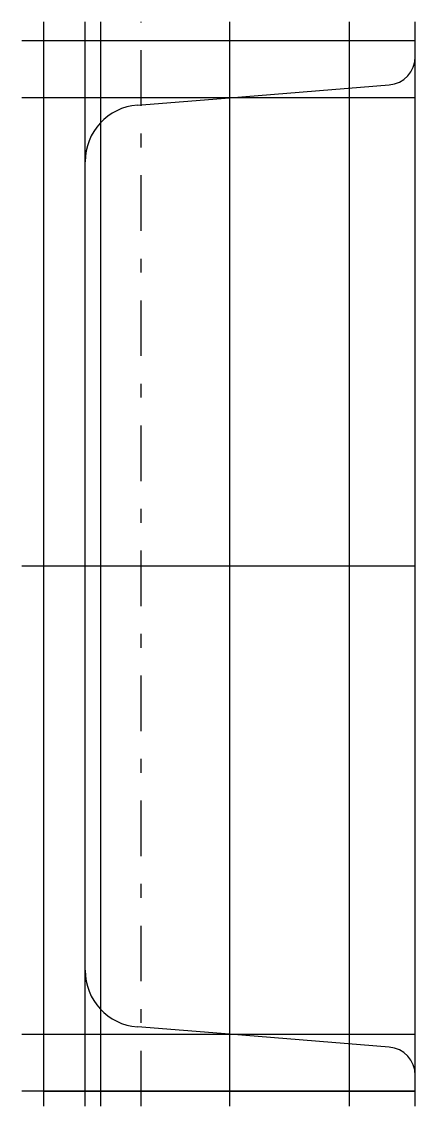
# Model space of a CAD drawing. Extents: x -5 to 85, y -123 to 124.
import ezdxf

# ---------------------------------------------------------------- set-up
doc = ezdxf.new("R2010")
doc.units = 0
doc.linetypes.add('CENTER', pattern=[28.575, 12.7, -6.35, 3.175, -6.35])
doc.layers.get('0').update_dxf_attribs({"linetype": 'CONTINUOUS'})

msp = doc.modelspace()

# ---------------------------------------------------------------- linework, layer by layer
at = {"linetype": 'CONTINUOUS'}
for p, q in [((0, 124.37), (0, -123.46)), ((9.5, -123.46), (9.5, 124.37)), ((13, 124.37), (13, -123.46)), ((42.5, 124.37), (42.5, -123.46)), ((69.88, 124.37), (69.88, -123.46)), ((85, -123.46), (85, 124.37)), ((85, 120), (-5, 120)), ((85, 120), (0, 120)), ((0, 120), (0, -120)), ((85, 116.4), (85, 120)), ((42.5, 107), (79.02, 109.92)), ((85, 107), (-5, 107)), ((21.46, 105.32), (42.5, 107)), ((9.5, -92.36), (9.5, 92.36)), ((-5, 0), (85, 0)), ((42.5, -107), (21.46, -105.32)), ((-5, -107), (85, -107)), ((79.02, -109.92), (42.5, -107)), ((85, -120), (85, -116.4)), ((85, -120), (-5, -120)), ((0, -120), (85, -120))]:
    msp.add_line(p, q, dxfattribs=at)
at = {"linetype": 'CENTER'}
for p, q in [((22.3, -123.46), (22.3, 124.37)), ((-5, 0), (85, 0))]:
    msp.add_line(p, q, dxfattribs=at)
at = {"linetype": 'CONTINUOUS'}
for centre, radius, start, end in [((78.5, 116.4), 6.5, 274.5886, 0.0073), ((22.5, 92.36), 13, 94.5886, 180.0073), ((22.5, -92.36), 13, 179.9927, 265.4114), ((78.5, -116.4), 6.5, 359.9927, 85.4114)]:
    msp.add_arc(centre, radius, start, end, dxfattribs=at)

doc.saveas('drawing.dxf')
